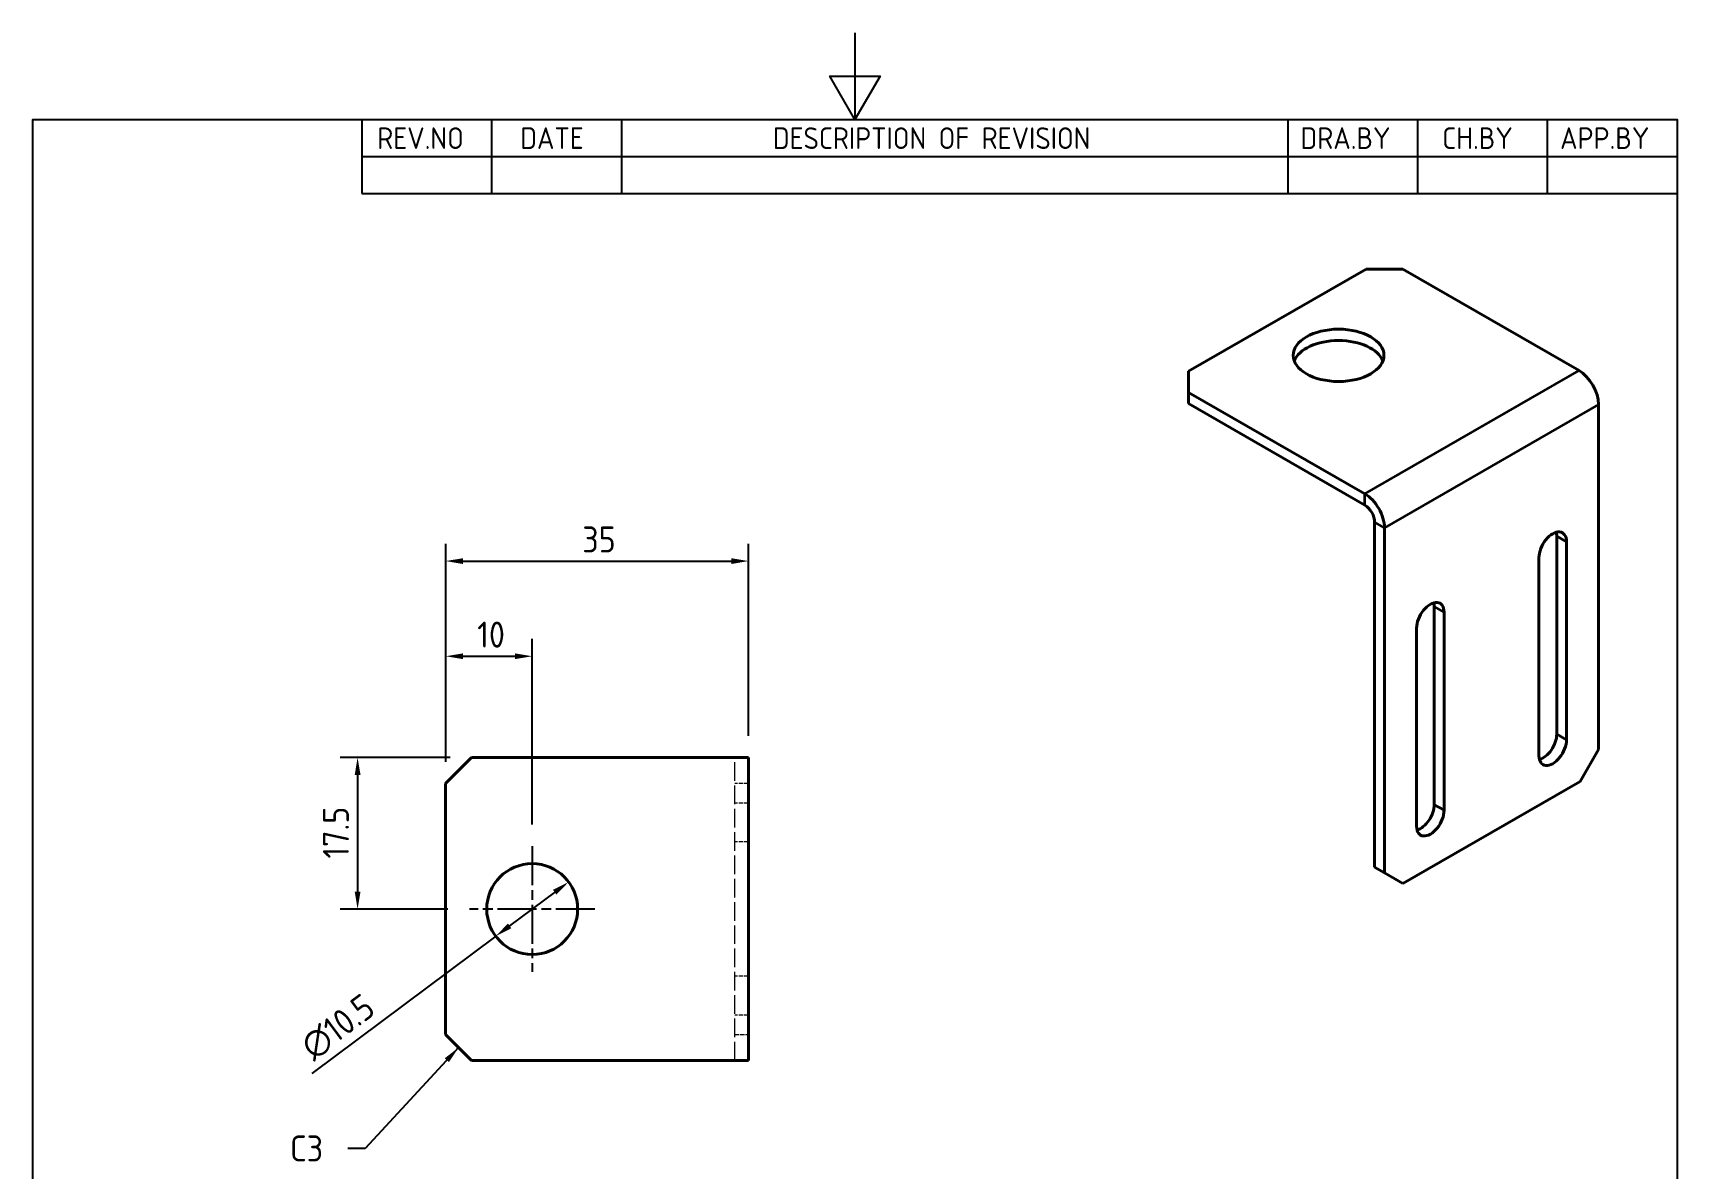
# Model space of a CAD drawing. Header units: millimetres. Extents: x 0 to 210, y 0 to 297.
# Drawn here: x 10 to 200, y 165.7 to 297 of the extents above; entities that cross this region are included whole.
import ezdxf

# ---------------------------------------------------------------- set-up
doc = ezdxf.new("R2010")
doc.units = ezdxf.units.MM
doc.linetypes.add('CHAIN', pattern=[0.3543, 0.2362, -0.0295, 0.0591, -0.0295])
doc.linetypes.add('DASHED', pattern=[0.2067, 0.1654, -0.0413])
doc.layers.get('0').update_dxf_attribs({"color": 3, "lineweight": 25})
for name, color, linetype, lineweight in [('가려진 것(ISO)', 2, 'DASHED', 18), ('가시적인 것(ISO)', 3, 'Continuous', 40), ('가시적인 좁은 것(ISO)', 3, 'Continuous', 35), ('경계(ISO)', 7, 'Continuous', 25), ('기호(ISO)', 5, 'Continuous', 25), ('중심 표식(ISO)', 1, 'Continuous', 25), ('치수(ISO)', 2, 'Continuous', 25)]:
    doc.layers.add(name, color=color, linetype=linetype, lineweight=lineweight)
doc.styles.add('ISO Proportiona M2B', font='isocp.shx')
doc.styles.add('치수 텍스트_PSTEK_POSCO', font='isocp.shx')
doc.dimstyles.new('치수_PSTEK_POSCO', dxfattribs={"dimtxt": 3, "dimasz": 2, "dimexe": 2, "dimexo": 2.5, "dimgap": 1, "dimtad": 1, "dimrnd": 1e-08, "dimdsep": 46, "dimtxsty": '치수 텍스트_PSTEK_POSCO', "dimcen": 0.09, "dimdle": 10, "dimclrd": 7, "dimclre": 7, "dimclrt": 2, "dimadec": 1, "dimazin": 2, "dimtfac": 1, "dimtmove": 0, "dimatfit": 3, "dimfxl": 0, "dimtolj": 1, "dimlwd": -1, "dimlwe": -1, "dimarcsym": 0})
doc.dimstyles.new('치수_PSTEK_POSCO$7', dxfattribs={"dimtxt": 3, "dimasz": 2, "dimexe": 2, "dimexo": 2.5, "dimgap": 1, "dimtad": 1, "dimrnd": 1e-08, "dimdsep": 46, "dimtxsty": '치수 텍스트_PSTEK_POSCO', "dimcen": 0.09, "dimdle": 10, "dimclrd": 7, "dimclre": 7, "dimclrt": 2, "dimadec": 1, "dimazin": 2, "dimtfac": 1, "dimtmove": 0, "dimatfit": 3, "dimfxl": 0, "dimtolj": 1, "dimlwd": -1, "dimlwe": -1, "dimarcsym": 0})

# ---------------------------------------------------------------- blocks, each defined once
blk = doc.blocks.new('경계 Default Border')
at = {"layer": '경계(ISO)', "flags": 128}
for points in [[(105, 297), (105, 287), (102.11, 292), (107.89, 292), (105, 287)], [(10, 10), (10, 287), (200, 287), (200, 10), (10, 10)]]:
    blk.add_lwpolyline(points, dxfattribs=at)
blk = doc.blocks.new('*D21')
at = {"layer": 'Defpoints', "color": 0, "transparency": 16777216}
for p in [(60.7, 213.25), (47.52, 195.75), (60.45, 195.75)]:
    blk.add_point(p, dxfattribs=at)
at = {"layer": '치수(ISO)', "color": 7, "transparency": 16777216}
for p, q in [((58.2, 213.25), (45.52, 213.25)), ((47.52, 211.25), (47.52, 197.75)), ((57.95, 195.75), (45.52, 195.75))]:
    blk.add_line(p, q, dxfattribs=at)
for points in [[(47.19, 211.25), (47.86, 211.25), (47.52, 213.25)], [(47.19, 197.75), (47.86, 197.75), (47.52, 195.75)]]:
    blk.add_solid(points, dxfattribs=at)
at = {"layer": '치수(ISO)', "color": 2, "transparency": 16777216, "insert": (45.02, 201.58), "char_height": 3, "attachment_point": 4, "rotation": 90, "style": '치수 텍스트_PSTEK_POSCO'}
blk.add_mtext('\\A1;17.5', dxfattribs=at)
blk = doc.blocks.new('*D22')
at = {"layer": 'Defpoints', "color": 0, "transparency": 16777216}
for p in [(67.7, 224.96), (57.7, 210.25), (67.7, 203)]:
    blk.add_point(p, dxfattribs=at)
at = {"layer": '치수(ISO)', "color": 7, "transparency": 16777216}
for p, q in [((57.7, 212.75), (57.7, 226.96)), ((67.7, 205.5), (67.7, 226.96)), ((59.7, 224.96), (65.7, 224.96))]:
    blk.add_line(p, q, dxfattribs=at)
for points in [[(59.7, 225.29), (59.7, 224.63), (57.7, 224.96)], [(65.7, 225.29), (65.7, 224.63), (67.7, 224.96)]]:
    blk.add_solid(points, dxfattribs=at)
at = {"layer": '치수(ISO)', "color": 2, "transparency": 16777216, "insert": (61.35, 227.46), "char_height": 3, "attachment_point": 4, "style": '치수 텍스트_PSTEK_POSCO'}
blk.add_mtext('\\A1;10', dxfattribs=at)
blk = doc.blocks.new('*D23')
at = {"layer": 'Defpoints', "color": 0, "transparency": 16777216}
for p in [(92.7, 235.96), (92.7, 213.25), (57.7, 210.25)]:
    blk.add_point(p, dxfattribs=at)
at = {"layer": '치수(ISO)', "color": 7, "transparency": 16777216}
for p, q in [((57.7, 212.75), (57.7, 237.96)), ((92.7, 215.75), (92.7, 237.96)), ((59.7, 235.96), (90.7, 235.96))]:
    blk.add_line(p, q, dxfattribs=at)
for points in [[(59.7, 236.29), (59.7, 235.62), (57.7, 235.96)], [(90.7, 236.29), (90.7, 235.62), (92.7, 235.96)]]:
    blk.add_solid(points, dxfattribs=at)
at = {"layer": '치수(ISO)', "color": 2, "transparency": 16777216, "insert": (73.49, 238.46), "char_height": 3, "attachment_point": 4, "style": '치수 텍스트_PSTEK_POSCO'}
blk.add_mtext('\\A1;35', dxfattribs=at)
blk = doc.blocks.new('*D24')
at = {"layer": 'Defpoints', "color": 0, "transparency": 16777216}
for p in [(71.91, 198.88), (63.49, 192.61)]:
    blk.add_point(p, dxfattribs=at)
at = {"layer": '치수(ISO)', "color": 7, "transparency": 16777216}
for p, q in [((70.3, 197.69), (65.09, 193.8)), ((63.49, 192.61), (42.24, 176.75))]:
    blk.add_line(p, q, dxfattribs=at)
for points in [[(70.1, 197.96), (70.5, 197.42), (71.91, 198.88)], [(64.89, 194.07), (65.29, 193.53), (63.49, 192.61)]]:
    blk.add_solid(points, dxfattribs=at)
at = {"layer": '치수(ISO)', "color": 2, "transparency": 16777216, "insert": (41.55, 179.35), "char_height": 3, "attachment_point": 4, "rotation": 36.7265, "style": '치수 텍스트_PSTEK_POSCO'}
blk.add_mtext('\\A1;∅10.5', dxfattribs=at)

msp = doc.modelspace()

# ---------------------------------------------------------------- linework, layer by layer
at = {"layer": '가려진 것(ISO)', "ltscale": 13.025194}
msp.add_line((91.097, 178.245), (91.097, 213.245), dxfattribs=at)
at = {"layer": '가려진 것(ISO)', "ltscale": 3.047415}
for p, q in [((92.697, 210.245), (91.097, 210.245)), ((92.697, 207.995), (91.097, 207.995)), ((92.697, 203.495), (91.097, 203.495)), ((92.697, 187.995), (91.097, 187.995)), ((92.697, 183.495), (91.097, 183.495)), ((91.097, 181.245), (92.697, 181.245))]:
    msp.add_line(p, q, dxfattribs=at)
at = {"layer": '가시적인 것(ISO)'}
for p, q in [((143.553, 257.902), (164.059, 269.711)), ((164.059, 269.711), (168.302, 269.711)), ((168.302, 269.711), (188.666, 257.984)), ((143.553, 255.459), (143.553, 257.902)), ((143.553, 254.151), (143.553, 255.459)), ((163.918, 243.732), (143.553, 255.459)), ((163.918, 242.424), (143.553, 254.151)), ((190.929, 254.064), (190.929, 214.168)), ((165.049, 200.568), (165.049, 240.464)), ((166.18, 199.916), (166.18, 239.813)), ((186.086, 215.952), (186.086, 238.843)), ((187.217, 238.192), (187.217, 215.301)), ((184.035, 213.468), (184.035, 236.36)), ((171.943, 207.808), (171.943, 230.699)), ((173.075, 230.048), (173.075, 207.157)), ((169.893, 205.324), (169.893, 228.216)), ((57.697, 210.245), (60.697, 213.245)), ((60.697, 213.245), (89.497, 213.245)), ((92.697, 213.245), (89.497, 213.245)), ((92.697, 213.245), (92.697, 178.245)), ((190.929, 214.168), (188.808, 210.494)), ((57.697, 181.245), (57.697, 210.245)), ((188.808, 210.494), (168.302, 198.685)), ((165.049, 200.568), (167.17, 199.337)), ((166.18, 199.916), (165.049, 200.568)), ((168.302, 198.685), (166.18, 199.916)), ((167.17, 199.337), (168.302, 198.685)), ((60.697, 178.245), (57.697, 181.245)), ((89.497, 178.245), (60.697, 178.245)), ((89.497, 178.245), (92.697, 178.245))]:
    msp.add_line(p, q, dxfattribs=at)
msp.add_circle((67.697, 195.745), 5.25, dxfattribs=at)
msp.add_ellipse((160.877, 259.735), major_axis=(5.25, 0), ratio=0.5758617, dxfattribs=at)
for centre, major_axis, ratio, start_param, end_param in [((160.877, 258.427), (5.25, 0), 0.5758617, 0.2180582, 2.9235344), ((188.666, 255.367), (1.597, -2.773), 0.5780931, 0.7873319, 2.3581282), ((163.918, 241.116), (-1.597, 2.773), 0.5780931, 3.9289245, 5.4997209), ((163.918, 241.116), (-0.798, 1.387), 0.5780931, 3.9289245, 5.4997209), ((185.626, 237.276), (1.123, 1.95), 0.5780931, 5.4958534, 8.6374461), ((184.495, 237.927), (1.123, 1.95), 0.5780931, 5.4958534, 5.7574352), ((171.484, 229.132), (1.123, 1.95), 0.5780931, 5.4958534, 8.6374461), ((170.352, 229.783), (1.123, 1.95), 0.5780931, 5.4958534, 5.7574352), ((185.626, 214.384), (-1.123, -1.95), 0.5780931, 5.4958534, 8.6374461), ((184.495, 215.036), (1.123, 1.95), 0.5780931, 3.6673428, 5.4958534), ((171.484, 206.24), (-1.123, -1.95), 0.5780931, 5.4958534, 8.6374461), ((170.352, 206.892), (1.123, 1.95), 0.5780931, 3.6673428, 5.4958534)]:
    msp.add_ellipse(centre, major_axis=major_axis, ratio=ratio, start_param=start_param, end_param=end_param, dxfattribs=at)
at = {"layer": '가시적인 좁은 것(ISO)'}
for p, q in [((163.918, 243.732), (188.666, 257.984)), ((190.929, 254.064), (166.18, 239.813)), ((163.918, 242.424), (163.918, 243.732)), ((166.18, 239.813), (165.049, 240.464)), ((187.217, 238.192), (186.086, 238.843)), ((173.075, 230.048), (171.943, 230.699)), ((187.217, 215.301), (186.086, 215.952)), ((173.075, 207.157), (171.943, 207.808))]:
    msp.add_line(p, q, dxfattribs=at)
at = {"layer": '기호(ISO)'}
for p, q in [((48, 287), (200, 287)), ((48, 287), (48, 282.72)), ((63, 287), (63, 282.72)), ((78, 287), (78, 282.72)), ((155, 287), (155, 282.72)), ((170, 287), (170, 282.72)), ((185, 287), (185, 282.72)), ((200, 287), (200, 282.72)), ((48, 282.72), (200, 282.72)), ((48, 282.72), (48, 278.44)), ((63, 282.72), (63, 278.44)), ((78, 282.72), (78, 278.44)), ((155, 282.72), (155, 278.44)), ((170, 282.72), (170, 278.44)), ((185, 282.72), (185, 278.44)), ((200, 282.72), (200, 278.44)), ((48, 278.44), (200, 278.44))]:
    msp.add_line(p, q, dxfattribs=at)
at = {"layer": '중심 표식(ISO)', "linetype": 'CHAIN', "ltscale": 19.051651}
for p, q in [((67.697, 202.995), (67.697, 188.495)), ((74.947, 195.745), (60.447, 195.745))]:
    msp.add_line(p, q, dxfattribs=at)

# ---------------------------------------------------------------- block references
msp.add_blockref('경계 Default Border', (0, 0))

# ---------------------------------------------------------------- texts
at = {"layer": '기호(ISO)', "color": 2}
for s, insert, char_height, attachment_point, style in [('REV.NO', (49.787, 283.583), 2.5, 7, 'ISO Proportiona M2B'), ('DATE', (66.314, 283.583), 2.5, 7, 'ISO Proportiona M2B'), ('DESCRIPTION OF REVISION', (95.507, 283.583), 2.5, 7, 'ISO Proportiona M2B'), ('DRA.BY', (156.476, 283.583), 2.5, 7, 'ISO Proportiona M2B'), ('CH.BY', (172.864, 283.583), 2.5, 7, 'ISO Proportiona M2B'), ('APP.BY', (186.478, 283.583), 2.5, 7, 'ISO Proportiona M2B'), ('{C3}', (39.708, 168.083), 3, 4, '치수 텍스트_PSTEK_POSCO')]:
    msp.add_mtext(s, dxfattribs=dict(at, insert=insert, char_height=char_height, attachment_point=attachment_point, style=style))

# ---------------------------------------------------------------- dimensions: what is measured, and where the dimension line sits
at = {"layer": '치수(ISO)', "color": 7}
for base, p2, picture, middle in [((92.697, 235.957), (92.697, 213.245), '*D23', (75.197, 235.957)), ((67.697, 224.958), (67.697, 202.995), '*D22', (62.697, 224.958))]:
    dim = msp.add_linear_dim(base=base, p1=(57.697, 210.245), p2=p2, dimstyle='치수_PSTEK_POSCO', override={"dimdec": 2, "dimtp": 0, "dimtm": 0, "dimtdec": 2, "dimtofl": 0, "dimatfit": 1}, dxfattribs=at)
    dim.commit()
    dim.dimension.update_dxf_attribs({"geometry": picture, "text_midpoint": middle, "dimtype": 160})
dim = msp.add_linear_dim(base=(47.523, 195.745), p1=(60.697, 213.245), p2=(60.447, 195.745), angle=270, dimstyle='치수_PSTEK_POSCO', override={"dimdec": 2, "dimtp": 0, "dimtm": 0, "dimtdec": 2, "dimtofl": 0, "dimatfit": 1}, dxfattribs=at)
dim.commit()
dim.dimension.update_dxf_attribs({"geometry": '*D21', "text_midpoint": (47.523, 204.495), "dimtype": 160})
dim = msp.add_diameter_dim_2p(p1=(71.905, 198.885), p2=(63.489, 192.606), dimstyle='치수_PSTEK_POSCO', override={"dimdec": 2, "dimlfac": 1, "dimtp": 0, "dimtm": 0, "dimtdec": 2, "dimatfit": 2}, dxfattribs=at)
dim.commit()
dim.dimension.update_dxf_attribs({"geometry": '*D24', "text_midpoint": (46.459, 179.899), "dimtype": 163})

# ---------------------------------------------------------------- leaders
at = {"layer": '기호(ISO)', "color": 7, "annotation_type": 0, "has_hookline": 1, "hookline_direction": 1, "text_width": 3.564}
msp.add_leader([(59.197, 179.745), (48.378, 168.083), (46.378, 168.083)], dimstyle='치수_PSTEK_POSCO$7', override={"dimtad": 0}, dxfattribs=at)

doc.saveas('drawing.dxf')
